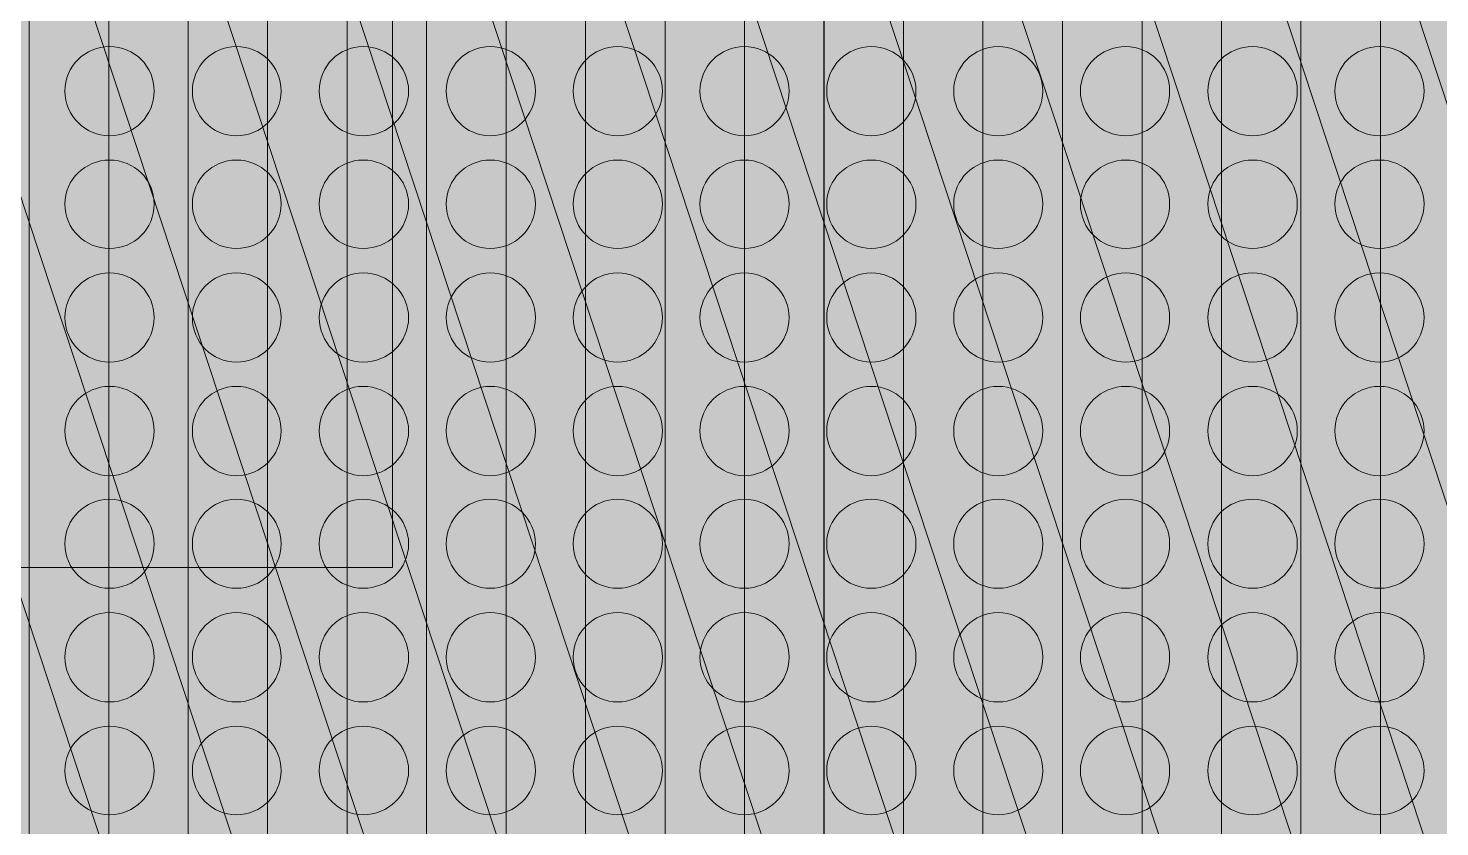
# Model space of a CAD drawing. Header units: inches. Extents: x 243 to 900, y -519 to -86.
# Drawn here: x 545.41 to 572.91, y -285.94 to -270.37 of the extents above; entities that cross this region are included whole.
import ezdxf

# ---------------------------------------------------------------- set-up
doc = ezdxf.new("R2010")
doc.units = ezdxf.units.IN
doc.header["$MEASUREMENT"] = 0
doc.layers.add('Layer 1', color=7, linetype='Continuous')

# ---------------------------------------------------------------- blocks, each defined once
blk = doc.blocks.new('block 3')
at = {"layer": 'Layer 1', "lineweight": 0}
blk.add_open_spline([(898.138, -484.267), (898.138, -494.991), (889.368, -503.763), (878.645, -503.763), (878.645, -503.763), (266.12, -503.763), (266.12, -503.763), (255.397, -503.763), (246.624, -494.991), (246.624, -484.267), (246.624, -484.267), (246.624, -108.507), (246.624, -108.507), (246.624, -97.783), (255.397, -89.011), (266.12, -89.011), (266.12, -89.011), (878.645, -89.011), (878.645, -89.011), (889.368, -89.011), (898.138, -97.783), (898.138, -108.507), (898.138, -108.507), (898.138, -484.267), (898.138, -484.267)], degree=3, knots=[0, 0, 0, 0, 1, 1, 1, 2, 2, 2, 3, 3, 3, 4, 4, 4, 5, 5, 5, 6, 6, 6, 7, 7, 7, 8, 8, 8, 8], dxfattribs=at)
blk = doc.blocks.new('block 2')
at = {"layer": 'Layer 1'}
blk.add_blockref('block 3', (0, 0), dxfattribs=at)
blk = doc.blocks.new('block 65')
at = {"layer": 'Layer 1', "lineweight": 0}
for points in [[(547.862, -271.601), (547.862, -272.075), (547.479, -272.472), (546.989, -272.472), (546.519, -272.472), (546.12, -272.075), (546.12, -271.601), (546.12, -271.113), (546.519, -270.732), (546.989, -270.732), (547.479, -270.732), (547.862, -271.113), (547.862, -271.601)], [(550.334, -271.601), (550.334, -272.075), (549.953, -272.472), (549.461, -272.472), (548.991, -272.472), (548.607, -272.075), (548.607, -271.601), (548.607, -271.113), (548.991, -270.732), (549.461, -270.732), (549.953, -270.732), (550.334, -271.113), (550.334, -271.601)], [(552.819, -271.601), (552.819, -272.075), (552.422, -272.472), (551.933, -272.472), (551.463, -272.472), (551.079, -272.075), (551.079, -271.601), (551.079, -271.113), (551.463, -270.732), (551.933, -270.732), (552.422, -270.732), (552.819, -271.113), (552.819, -271.601)], [(555.291, -271.601), (555.291, -272.075), (554.894, -272.472), (554.411, -272.472), (553.932, -272.472), (553.554, -272.075), (553.554, -271.601), (553.554, -271.113), (553.932, -270.732), (554.411, -270.732), (554.894, -270.732), (555.291, -271.113), (555.291, -271.601)], [(557.766, -271.601), (557.766, -272.075), (557.369, -272.472), (556.893, -272.472), (556.423, -272.472), (556.026, -272.075), (556.026, -271.601), (556.026, -271.113), (556.423, -270.732), (556.893, -270.732), (557.369, -270.732), (557.766, -271.113), (557.766, -271.601)], [(560.235, -271.601), (560.235, -272.075), (559.841, -272.472), (559.365, -272.472), (558.892, -272.472), (558.498, -272.075), (558.498, -271.601), (558.498, -271.113), (558.892, -270.732), (559.365, -270.732), (559.841, -270.732), (560.235, -271.113), (560.235, -271.601)], [(562.707, -271.601), (562.707, -272.075), (562.311, -272.472), (561.837, -272.472), (561.364, -272.472), (560.967, -272.075), (560.967, -271.601), (560.967, -271.113), (561.364, -270.732), (561.837, -270.732), (562.311, -270.732), (562.707, -271.113), (562.707, -271.601)], [(565.179, -271.601), (565.179, -272.075), (564.785, -272.472), (564.309, -272.472), (563.836, -272.472), (563.442, -272.075), (563.442, -271.601), (563.442, -271.113), (563.836, -270.732), (564.309, -270.732), (564.785, -270.732), (565.179, -271.113), (565.179, -271.601)], [(567.651, -271.601), (567.651, -272.075), (567.27, -272.472), (566.797, -272.472), (566.311, -272.472), (565.912, -272.075), (565.912, -271.601), (565.912, -271.113), (566.311, -270.732), (566.797, -270.732), (567.27, -270.732), (567.651, -271.113), (567.651, -271.601)], [(570.139, -271.601), (570.139, -272.075), (569.74, -272.472), (569.269, -272.472), (568.777, -272.472), (568.397, -272.075), (568.397, -271.601), (568.397, -271.113), (568.777, -270.732), (569.269, -270.732), (569.74, -270.732), (570.139, -271.113), (570.139, -271.601)], [(572.608, -271.601), (572.608, -272.075), (572.214, -272.472), (571.741, -272.472), (571.255, -272.472), (570.871, -272.075), (570.871, -271.601), (570.871, -271.113), (571.255, -270.732), (571.741, -270.732), (572.214, -270.732), (572.608, -271.113), (572.608, -271.601)]]:
    blk.add_open_spline(points, degree=3, knots=[0, 0, 0, 0, 1, 1, 1, 2, 2, 2, 3, 3, 3, 4, 4, 4, 4], dxfattribs=at)
blk = doc.blocks.new('block 66')
at = {"layer": 'Layer 1', "lineweight": 0}
for points in [[(547.862, -273.798), (547.862, -274.287), (547.479, -274.668), (546.989, -274.668), (546.519, -274.668), (546.12, -274.287), (546.12, -273.798), (546.12, -273.325), (546.519, -272.944), (546.989, -272.944), (547.479, -272.944), (547.862, -273.325), (547.862, -273.798)], [(550.334, -273.798), (550.334, -274.287), (549.953, -274.668), (549.461, -274.668), (548.991, -274.668), (548.607, -274.287), (548.607, -273.798), (548.607, -273.325), (548.991, -272.944), (549.461, -272.944), (549.953, -272.944), (550.334, -273.325), (550.334, -273.798)], [(552.819, -273.798), (552.819, -274.287), (552.422, -274.668), (551.933, -274.668), (551.463, -274.668), (551.079, -274.287), (551.079, -273.798), (551.079, -273.325), (551.463, -272.944), (551.933, -272.944), (552.422, -272.944), (552.819, -273.325), (552.819, -273.798)], [(555.291, -273.798), (555.291, -274.287), (554.894, -274.668), (554.411, -274.668), (553.932, -274.668), (553.554, -274.287), (553.554, -273.798), (553.554, -273.325), (553.932, -272.944), (554.411, -272.944), (554.894, -272.944), (555.291, -273.325), (555.291, -273.798)], [(557.766, -273.798), (557.766, -274.287), (557.369, -274.668), (556.893, -274.668), (556.423, -274.668), (556.026, -274.287), (556.026, -273.798), (556.026, -273.325), (556.423, -272.944), (556.893, -272.944), (557.369, -272.944), (557.766, -273.325), (557.766, -273.798)], [(560.235, -273.798), (560.235, -274.287), (559.841, -274.668), (559.365, -274.668), (558.892, -274.668), (558.498, -274.287), (558.498, -273.798), (558.498, -273.325), (558.892, -272.944), (559.365, -272.944), (559.841, -272.944), (560.235, -273.325), (560.235, -273.798)], [(562.707, -273.798), (562.707, -274.287), (562.311, -274.668), (561.837, -274.668), (561.364, -274.668), (560.967, -274.287), (560.967, -273.798), (560.967, -273.325), (561.364, -272.944), (561.837, -272.944), (562.311, -272.944), (562.707, -273.325), (562.707, -273.798)], [(565.179, -273.798), (565.179, -274.287), (564.785, -274.668), (564.309, -274.668), (563.836, -274.668), (563.442, -274.287), (563.442, -273.798), (563.442, -273.325), (563.836, -272.944), (564.309, -272.944), (564.785, -272.944), (565.179, -273.325), (565.179, -273.798)], [(567.651, -273.798), (567.651, -274.287), (567.27, -274.668), (566.797, -274.668), (566.311, -274.668), (565.912, -274.287), (565.912, -273.798), (565.912, -273.325), (566.311, -272.944), (566.797, -272.944), (567.27, -272.944), (567.651, -273.325), (567.651, -273.798)], [(570.139, -273.798), (570.139, -274.287), (569.74, -274.668), (569.269, -274.668), (568.777, -274.668), (568.397, -274.287), (568.397, -273.798), (568.397, -273.325), (568.777, -272.944), (569.269, -272.944), (569.74, -272.944), (570.139, -273.325), (570.139, -273.798)], [(572.608, -273.798), (572.608, -274.287), (572.214, -274.668), (571.741, -274.668), (571.255, -274.668), (570.871, -274.287), (570.871, -273.798), (570.871, -273.325), (571.255, -272.944), (571.741, -272.944), (572.214, -272.944), (572.608, -273.325), (572.608, -273.798)]]:
    blk.add_open_spline(points, degree=3, knots=[0, 0, 0, 0, 1, 1, 1, 2, 2, 2, 3, 3, 3, 4, 4, 4, 4], dxfattribs=at)
blk = doc.blocks.new('block 67')
at = {"layer": 'Layer 1', "lineweight": 0}
for points in [[(547.862, -276.013), (547.862, -276.498), (547.479, -276.882), (546.989, -276.882), (546.519, -276.882), (546.12, -276.498), (546.12, -276.013), (546.12, -275.539), (546.519, -275.142), (546.989, -275.142), (547.479, -275.142), (547.862, -275.539), (547.862, -276.013)], [(550.334, -276.013), (550.334, -276.498), (549.953, -276.882), (549.461, -276.882), (548.991, -276.882), (548.607, -276.498), (548.607, -276.013), (548.607, -275.539), (548.991, -275.142), (549.461, -275.142), (549.953, -275.142), (550.334, -275.539), (550.334, -276.013)], [(552.819, -276.013), (552.819, -276.498), (552.422, -276.882), (551.933, -276.882), (551.463, -276.882), (551.079, -276.498), (551.079, -276.013), (551.079, -275.539), (551.463, -275.142), (551.933, -275.142), (552.422, -275.142), (552.819, -275.539), (552.819, -276.013)], [(555.291, -276.013), (555.291, -276.498), (554.894, -276.882), (554.411, -276.882), (553.932, -276.882), (553.554, -276.498), (553.554, -276.013), (553.554, -275.539), (553.932, -275.142), (554.411, -275.142), (554.894, -275.142), (555.291, -275.539), (555.291, -276.013)], [(557.766, -276.013), (557.766, -276.498), (557.369, -276.882), (556.893, -276.882), (556.423, -276.882), (556.026, -276.498), (556.026, -276.013), (556.026, -275.539), (556.423, -275.142), (556.893, -275.142), (557.369, -275.142), (557.766, -275.539), (557.766, -276.013)], [(560.235, -276.013), (560.235, -276.498), (559.841, -276.882), (559.365, -276.882), (558.892, -276.882), (558.498, -276.498), (558.498, -276.013), (558.498, -275.539), (558.892, -275.142), (559.365, -275.142), (559.841, -275.142), (560.235, -275.539), (560.235, -276.013)], [(562.707, -276.013), (562.707, -276.498), (562.311, -276.882), (561.837, -276.882), (561.364, -276.882), (560.967, -276.498), (560.967, -276.013), (560.967, -275.539), (561.364, -275.142), (561.837, -275.142), (562.311, -275.142), (562.707, -275.539), (562.707, -276.013)], [(565.179, -276.013), (565.179, -276.498), (564.785, -276.882), (564.309, -276.882), (563.836, -276.882), (563.442, -276.498), (563.442, -276.013), (563.442, -275.539), (563.836, -275.142), (564.309, -275.142), (564.785, -275.142), (565.179, -275.539), (565.179, -276.013)], [(567.651, -276.013), (567.651, -276.498), (567.27, -276.882), (566.797, -276.882), (566.311, -276.882), (565.912, -276.498), (565.912, -276.013), (565.912, -275.539), (566.311, -275.142), (566.797, -275.142), (567.27, -275.142), (567.651, -275.539), (567.651, -276.013)], [(570.139, -276.013), (570.139, -276.498), (569.74, -276.882), (569.269, -276.882), (568.777, -276.882), (568.397, -276.498), (568.397, -276.013), (568.397, -275.539), (568.777, -275.142), (569.269, -275.142), (569.74, -275.142), (570.139, -275.539), (570.139, -276.013)], [(572.608, -276.013), (572.608, -276.498), (572.214, -276.882), (571.741, -276.882), (571.255, -276.882), (570.871, -276.498), (570.871, -276.013), (570.871, -275.539), (571.255, -275.142), (571.741, -275.142), (572.214, -275.142), (572.608, -275.539), (572.608, -276.013)]]:
    blk.add_open_spline(points, degree=3, knots=[0, 0, 0, 0, 1, 1, 1, 2, 2, 2, 3, 3, 3, 4, 4, 4, 4], dxfattribs=at)
blk = doc.blocks.new('block 68')
at = {"layer": 'Layer 1', "lineweight": 0}
for points in [[(547.862, -278.224), (547.862, -278.698), (547.479, -279.095), (546.989, -279.095), (546.519, -279.095), (546.12, -278.698), (546.12, -278.224), (546.12, -277.736), (546.519, -277.355), (546.989, -277.355), (547.479, -277.355), (547.862, -277.736), (547.862, -278.224)], [(550.334, -278.224), (550.334, -278.698), (549.953, -279.095), (549.461, -279.095), (548.991, -279.095), (548.607, -278.698), (548.607, -278.224), (548.607, -277.736), (548.991, -277.355), (549.461, -277.355), (549.953, -277.355), (550.334, -277.736), (550.334, -278.224)], [(552.819, -278.224), (552.819, -278.698), (552.422, -279.095), (551.933, -279.095), (551.463, -279.095), (551.079, -278.698), (551.079, -278.224), (551.079, -277.736), (551.463, -277.355), (551.933, -277.355), (552.422, -277.355), (552.819, -277.736), (552.819, -278.224)], [(555.291, -278.224), (555.291, -278.698), (554.894, -279.095), (554.411, -279.095), (553.932, -279.095), (553.554, -278.698), (553.554, -278.224), (553.554, -277.736), (553.932, -277.355), (554.411, -277.355), (554.894, -277.355), (555.291, -277.736), (555.291, -278.224)], [(557.766, -278.224), (557.766, -278.698), (557.369, -279.095), (556.893, -279.095), (556.423, -279.095), (556.026, -278.698), (556.026, -278.224), (556.026, -277.736), (556.423, -277.355), (556.893, -277.355), (557.369, -277.355), (557.766, -277.736), (557.766, -278.224)], [(560.235, -278.224), (560.235, -278.698), (559.841, -279.095), (559.365, -279.095), (558.892, -279.095), (558.498, -278.698), (558.498, -278.224), (558.498, -277.736), (558.892, -277.355), (559.365, -277.355), (559.841, -277.355), (560.235, -277.736), (560.235, -278.224)], [(562.707, -278.224), (562.707, -278.698), (562.311, -279.095), (561.837, -279.095), (561.364, -279.095), (560.967, -278.698), (560.967, -278.224), (560.967, -277.736), (561.364, -277.355), (561.837, -277.355), (562.311, -277.355), (562.707, -277.736), (562.707, -278.224)], [(565.179, -278.224), (565.179, -278.698), (564.785, -279.095), (564.309, -279.095), (563.836, -279.095), (563.442, -278.698), (563.442, -278.224), (563.442, -277.736), (563.836, -277.355), (564.309, -277.355), (564.785, -277.355), (565.179, -277.736), (565.179, -278.224)], [(567.651, -278.224), (567.651, -278.698), (567.27, -279.095), (566.797, -279.095), (566.311, -279.095), (565.912, -278.698), (565.912, -278.224), (565.912, -277.736), (566.311, -277.355), (566.797, -277.355), (567.27, -277.355), (567.651, -277.736), (567.651, -278.224)], [(570.139, -278.224), (570.139, -278.698), (569.74, -279.095), (569.269, -279.095), (568.777, -279.095), (568.397, -278.698), (568.397, -278.224), (568.397, -277.736), (568.777, -277.355), (569.269, -277.355), (569.74, -277.355), (570.139, -277.736), (570.139, -278.224)], [(572.608, -278.224), (572.608, -278.698), (572.214, -279.095), (571.741, -279.095), (571.255, -279.095), (570.871, -278.698), (570.871, -278.224), (570.871, -277.736), (571.255, -277.355), (571.741, -277.355), (572.214, -277.355), (572.608, -277.736), (572.608, -278.224)]]:
    blk.add_open_spline(points, degree=3, knots=[0, 0, 0, 0, 1, 1, 1, 2, 2, 2, 3, 3, 3, 4, 4, 4, 4], dxfattribs=at)
blk = doc.blocks.new('block 69')
at = {"layer": 'Layer 1', "lineweight": 0}
for points in [[(547.862, -280.421), (547.862, -280.91), (547.479, -281.29), (546.989, -281.29), (546.519, -281.29), (546.12, -280.91), (546.12, -280.421), (546.12, -279.948), (546.519, -279.552), (546.989, -279.552), (547.479, -279.552), (547.862, -279.948), (547.862, -280.421)], [(550.334, -280.421), (550.334, -280.91), (549.953, -281.29), (549.461, -281.29), (548.991, -281.29), (548.607, -280.91), (548.607, -280.421), (548.607, -279.948), (548.991, -279.552), (549.461, -279.552), (549.953, -279.552), (550.334, -279.948), (550.334, -280.421)], [(552.819, -280.421), (552.819, -280.91), (552.422, -281.29), (551.933, -281.29), (551.463, -281.29), (551.079, -280.91), (551.079, -280.421), (551.079, -279.948), (551.463, -279.552), (551.933, -279.552), (552.422, -279.552), (552.819, -279.948), (552.819, -280.421)], [(555.291, -280.421), (555.291, -280.91), (554.894, -281.29), (554.411, -281.29), (553.932, -281.29), (553.554, -280.91), (553.554, -280.421), (553.554, -279.948), (553.932, -279.552), (554.411, -279.552), (554.894, -279.552), (555.291, -279.948), (555.291, -280.421)], [(557.766, -280.421), (557.766, -280.91), (557.369, -281.29), (556.893, -281.29), (556.423, -281.29), (556.026, -280.91), (556.026, -280.421), (556.026, -279.948), (556.423, -279.552), (556.893, -279.552), (557.369, -279.552), (557.766, -279.948), (557.766, -280.421)], [(560.235, -280.421), (560.235, -280.91), (559.841, -281.29), (559.365, -281.29), (558.892, -281.29), (558.498, -280.91), (558.498, -280.421), (558.498, -279.948), (558.892, -279.552), (559.365, -279.552), (559.841, -279.552), (560.235, -279.948), (560.235, -280.421)], [(562.707, -280.421), (562.707, -280.91), (562.311, -281.29), (561.837, -281.29), (561.364, -281.29), (560.967, -280.91), (560.967, -280.421), (560.967, -279.948), (561.364, -279.552), (561.837, -279.552), (562.311, -279.552), (562.707, -279.948), (562.707, -280.421)], [(565.179, -280.421), (565.179, -280.91), (564.785, -281.29), (564.309, -281.29), (563.836, -281.29), (563.442, -280.91), (563.442, -280.421), (563.442, -279.948), (563.836, -279.552), (564.309, -279.552), (564.785, -279.552), (565.179, -279.948), (565.179, -280.421)], [(567.651, -280.421), (567.651, -280.91), (567.27, -281.29), (566.797, -281.29), (566.311, -281.29), (565.912, -280.91), (565.912, -280.421), (565.912, -279.948), (566.311, -279.552), (566.797, -279.552), (567.27, -279.552), (567.651, -279.948), (567.651, -280.421)], [(570.139, -280.421), (570.139, -280.91), (569.74, -281.29), (569.269, -281.29), (568.777, -281.29), (568.397, -280.91), (568.397, -280.421), (568.397, -279.948), (568.777, -279.552), (569.269, -279.552), (569.74, -279.552), (570.139, -279.948), (570.139, -280.421)], [(572.608, -280.421), (572.608, -280.91), (572.214, -281.29), (571.741, -281.29), (571.255, -281.29), (570.871, -280.91), (570.871, -280.421), (570.871, -279.948), (571.255, -279.552), (571.741, -279.552), (572.214, -279.552), (572.608, -279.948), (572.608, -280.421)]]:
    blk.add_open_spline(points, degree=3, knots=[0, 0, 0, 0, 1, 1, 1, 2, 2, 2, 3, 3, 3, 4, 4, 4, 4], dxfattribs=at)
blk = doc.blocks.new('block 70')
at = {"layer": 'Layer 1', "lineweight": 0}
for points in [[(547.862, -282.635), (547.862, -283.107), (547.479, -283.505), (546.989, -283.505), (546.519, -283.505), (546.12, -283.107), (546.12, -282.635), (546.12, -282.146), (546.519, -281.765), (546.989, -281.765), (547.479, -281.765), (547.862, -282.146), (547.862, -282.635)], [(550.334, -282.635), (550.334, -283.107), (549.953, -283.505), (549.461, -283.505), (548.991, -283.505), (548.607, -283.107), (548.607, -282.635), (548.607, -282.146), (548.991, -281.765), (549.461, -281.765), (549.953, -281.765), (550.334, -282.146), (550.334, -282.635)], [(552.819, -282.635), (552.819, -283.107), (552.422, -283.505), (551.933, -283.505), (551.463, -283.505), (551.079, -283.107), (551.079, -282.635), (551.079, -282.146), (551.463, -281.765), (551.933, -281.765), (552.422, -281.765), (552.819, -282.146), (552.819, -282.635)], [(555.291, -282.635), (555.291, -283.107), (554.894, -283.505), (554.411, -283.505), (553.932, -283.505), (553.554, -283.107), (553.554, -282.635), (553.554, -282.146), (553.932, -281.765), (554.411, -281.765), (554.894, -281.765), (555.291, -282.146), (555.291, -282.635)], [(557.766, -282.635), (557.766, -283.107), (557.369, -283.505), (556.893, -283.505), (556.423, -283.505), (556.026, -283.107), (556.026, -282.635), (556.026, -282.146), (556.423, -281.765), (556.893, -281.765), (557.369, -281.765), (557.766, -282.146), (557.766, -282.635)], [(560.235, -282.635), (560.235, -283.107), (559.841, -283.505), (559.365, -283.505), (558.892, -283.505), (558.498, -283.107), (558.498, -282.635), (558.498, -282.146), (558.892, -281.765), (559.365, -281.765), (559.841, -281.765), (560.235, -282.146), (560.235, -282.635)], [(562.707, -282.635), (562.707, -283.107), (562.311, -283.505), (561.837, -283.505), (561.364, -283.505), (560.967, -283.107), (560.967, -282.635), (560.967, -282.146), (561.364, -281.765), (561.837, -281.765), (562.311, -281.765), (562.707, -282.146), (562.707, -282.635)], [(565.179, -282.635), (565.179, -283.107), (564.785, -283.505), (564.309, -283.505), (563.836, -283.505), (563.442, -283.107), (563.442, -282.635), (563.442, -282.146), (563.836, -281.765), (564.309, -281.765), (564.785, -281.765), (565.179, -282.146), (565.179, -282.635)], [(567.651, -282.635), (567.651, -283.107), (567.27, -283.505), (566.797, -283.505), (566.311, -283.505), (565.912, -283.107), (565.912, -282.635), (565.912, -282.146), (566.311, -281.765), (566.797, -281.765), (567.27, -281.765), (567.651, -282.146), (567.651, -282.635)], [(570.139, -282.635), (570.139, -283.107), (569.74, -283.505), (569.269, -283.505), (568.777, -283.505), (568.397, -283.107), (568.397, -282.635), (568.397, -282.146), (568.777, -281.765), (569.269, -281.765), (569.74, -281.765), (570.139, -282.146), (570.139, -282.635)], [(572.608, -282.635), (572.608, -283.107), (572.214, -283.505), (571.741, -283.505), (571.255, -283.505), (570.871, -283.107), (570.871, -282.635), (570.871, -282.146), (571.255, -281.765), (571.741, -281.765), (572.214, -281.765), (572.608, -282.146), (572.608, -282.635)]]:
    blk.add_open_spline(points, degree=3, knots=[0, 0, 0, 0, 1, 1, 1, 2, 2, 2, 3, 3, 3, 4, 4, 4, 4], dxfattribs=at)
blk = doc.blocks.new('block 71')
at = {"layer": 'Layer 1', "lineweight": 0}
for points in [[(547.862, -284.846), (547.862, -285.32), (547.479, -285.702), (546.989, -285.702), (546.519, -285.702), (546.12, -285.32), (546.12, -284.846), (546.12, -284.359), (546.519, -283.977), (546.989, -283.977), (547.479, -283.977), (547.862, -284.359), (547.862, -284.846)], [(550.334, -284.846), (550.334, -285.32), (549.953, -285.702), (549.461, -285.702), (548.991, -285.702), (548.607, -285.32), (548.607, -284.846), (548.607, -284.359), (548.991, -283.977), (549.461, -283.977), (549.953, -283.977), (550.334, -284.359), (550.334, -284.846)], [(552.819, -284.846), (552.819, -285.32), (552.422, -285.702), (551.933, -285.702), (551.463, -285.702), (551.079, -285.32), (551.079, -284.846), (551.079, -284.359), (551.463, -283.977), (551.933, -283.977), (552.422, -283.977), (552.819, -284.359), (552.819, -284.846)], [(555.291, -284.846), (555.291, -285.32), (554.894, -285.702), (554.411, -285.702), (553.932, -285.702), (553.554, -285.32), (553.554, -284.846), (553.554, -284.359), (553.932, -283.977), (554.411, -283.977), (554.894, -283.977), (555.291, -284.359), (555.291, -284.846)], [(557.766, -284.846), (557.766, -285.32), (557.369, -285.702), (556.893, -285.702), (556.423, -285.702), (556.026, -285.32), (556.026, -284.846), (556.026, -284.359), (556.423, -283.977), (556.893, -283.977), (557.369, -283.977), (557.766, -284.359), (557.766, -284.846)], [(560.235, -284.846), (560.235, -285.32), (559.841, -285.702), (559.365, -285.702), (558.892, -285.702), (558.498, -285.32), (558.498, -284.846), (558.498, -284.359), (558.892, -283.977), (559.365, -283.977), (559.841, -283.977), (560.235, -284.359), (560.235, -284.846)], [(562.707, -284.846), (562.707, -285.32), (562.311, -285.702), (561.837, -285.702), (561.364, -285.702), (560.967, -285.32), (560.967, -284.846), (560.967, -284.359), (561.364, -283.977), (561.837, -283.977), (562.311, -283.977), (562.707, -284.359), (562.707, -284.846)], [(565.179, -284.846), (565.179, -285.32), (564.785, -285.702), (564.309, -285.702), (563.836, -285.702), (563.442, -285.32), (563.442, -284.846), (563.442, -284.359), (563.836, -283.977), (564.309, -283.977), (564.785, -283.977), (565.179, -284.359), (565.179, -284.846)], [(567.651, -284.846), (567.651, -285.32), (567.27, -285.702), (566.797, -285.702), (566.311, -285.702), (565.912, -285.32), (565.912, -284.846), (565.912, -284.359), (566.311, -283.977), (566.797, -283.977), (567.27, -283.977), (567.651, -284.359), (567.651, -284.846)], [(570.139, -284.846), (570.139, -285.32), (569.74, -285.702), (569.269, -285.702), (568.777, -285.702), (568.397, -285.32), (568.397, -284.846), (568.397, -284.359), (568.777, -283.977), (569.269, -283.977), (569.74, -283.977), (570.139, -284.359), (570.139, -284.846)], [(572.608, -284.846), (572.608, -285.32), (572.214, -285.702), (571.741, -285.702), (571.255, -285.702), (570.871, -285.32), (570.871, -284.846), (570.871, -284.359), (571.255, -283.977), (571.741, -283.977), (572.214, -283.977), (572.608, -284.359), (572.608, -284.846)]]:
    blk.add_open_spline(points, degree=3, knots=[0, 0, 0, 0, 1, 1, 1, 2, 2, 2, 3, 3, 3, 4, 4, 4, 4], dxfattribs=at)
blk = doc.blocks.new('block 5')
at = {"layer": 'Layer 1'}
for name in ['block 65', 'block 66', 'block 67', 'block 68', 'block 69', 'block 70', 'block 71']:
    blk.add_blockref(name, (0, 0), dxfattribs=at)
blk = doc.blocks.new('block 4')
at = {"layer": 'Layer 1'}
blk.add_blockref('block 5', (0, 0), dxfattribs=at)
blk = doc.blocks.new('block 286')
at = {"layer": 'Layer 1', "true_color": 0x187fc2}
h = blk.add_hatch(color=152, dxfattribs=at)
h.dxf.hatch_style = 2
h.paths.add_polyline_path([(552.943, -312.554), (504.92, -167.129), (507.501, -167.129), (555.524, -312.554)])
at = {"layer": 'Layer 1', "true_color": 0x177dc1}
h = blk.add_hatch(color=152, dxfattribs=at)
h.dxf.hatch_style = 2
h.paths.add_polyline_path([(555.524, -312.554), (507.501, -167.129), (510.081, -167.129), (558.104, -312.554)])
at = {"layer": 'Layer 1', "true_color": 0x127cc0}
h = blk.add_hatch(color=152, dxfattribs=at)
h.dxf.hatch_style = 2
h.paths.add_polyline_path([(558.104, -312.554), (510.081, -167.129), (512.662, -167.129), (560.687, -312.554)])
at = {"layer": 'Layer 1', "true_color": 0x167bbf}
h = blk.add_hatch(color=152, dxfattribs=at)
h.dxf.hatch_style = 2
h.paths.add_polyline_path([(560.687, -312.554), (512.662, -167.129), (515.245, -167.129), (563.268, -312.554)])
at = {"layer": 'Layer 1', "true_color": 0x157abf}
h = blk.add_hatch(color=152, dxfattribs=at)
h.dxf.hatch_style = 2
h.paths.add_polyline_path([(563.268, -312.554), (515.245, -167.129), (517.825, -167.129), (565.848, -312.554)])
at = {"layer": 'Layer 1', "true_color": 0x1479be}
h = blk.add_hatch(color=152, dxfattribs=at)
h.dxf.hatch_style = 2
h.paths.add_polyline_path([(565.848, -312.554), (517.825, -167.129), (520.408, -167.129), (568.431, -312.554)])
at = {"layer": 'Layer 1', "true_color": 0x1279be}
h = blk.add_hatch(color=152, dxfattribs=at)
h.dxf.hatch_style = 2
h.paths.add_polyline_path([(568.431, -312.554), (520.408, -167.129), (522.989, -167.129), (571.011, -312.554)])
at = {"layer": 'Layer 1', "true_color": 0x1479be}
h = blk.add_hatch(color=152, dxfattribs=at)
h.dxf.hatch_style = 2
h.paths.add_polyline_path([(571.011, -312.554), (522.989, -167.129), (525.569, -167.129), (573.592, -312.554)])
at = {"layer": 'Layer 1', "true_color": 0x0b77bd}
h = blk.add_hatch(color=152, dxfattribs=at)
h.dxf.hatch_style = 2
h.paths.add_polyline_path([(573.592, -312.554), (525.569, -167.129), (528.152, -167.129), (576.175, -312.554)])
at = {"layer": 'Layer 1', "true_color": 0x0e75bb}
h = blk.add_hatch(color=152, dxfattribs=at)
h.dxf.hatch_style = 2
h.paths.add_polyline_path([(576.175, -312.554), (528.152, -167.129), (530.732, -167.129), (578.755, -312.554)])
h = blk.add_hatch(color=152, dxfattribs=at)
h.dxf.hatch_style = 2
h.paths.add_polyline_path([(578.755, -312.554), (530.732, -167.129), (533.313, -167.129), (581.336, -312.554)])
at = {"layer": 'Layer 1', "true_color": 0x1075bb}
h = blk.add_hatch(color=152, dxfattribs=at)
h.dxf.hatch_style = 2
h.paths.add_polyline_path([(581.336, -312.554), (533.313, -167.129), (535.896, -167.129), (582.602, -308.571), (582.602, -312.554)])
at = {"layer": 'Layer 1', "true_color": 0x1773b9}
h = blk.add_hatch(color=152, dxfattribs=at)
h.dxf.hatch_style = 2
h.paths.add_polyline_path([(582.602, -308.57), (535.896, -167.129), (538.476, -167.129), (582.602, -300.753)])
at = {"layer": 'Layer 1', "true_color": 0x1272b9}
h = blk.add_hatch(color=152, dxfattribs=at)
h.dxf.hatch_style = 2
h.paths.add_polyline_path([(582.602, -300.753), (538.476, -167.132), (541.057, -167.132), (582.602, -292.937)])
at = {"layer": 'Layer 1', "lineweight": 0}
for points in [[(552.943, -312.554), (504.92, -167.129), (507.501, -167.129), (555.524, -312.554), (552.943, -312.554)], [(555.524, -312.554), (507.501, -167.129), (510.081, -167.129), (558.104, -312.554), (555.524, -312.554)], [(558.104, -312.554), (510.081, -167.129), (512.662, -167.129), (560.687, -312.554), (558.104, -312.554)], [(560.687, -312.554), (512.662, -167.129), (515.245, -167.129), (563.268, -312.554), (560.687, -312.554)], [(563.268, -312.554), (515.245, -167.129), (517.825, -167.129), (565.848, -312.554), (563.268, -312.554)], [(565.848, -312.554), (517.825, -167.129), (520.408, -167.129), (568.431, -312.554), (565.848, -312.554)], [(568.431, -312.554), (520.408, -167.129), (522.989, -167.129), (571.011, -312.554), (568.431, -312.554)], [(571.011, -312.554), (522.989, -167.129), (525.569, -167.129), (573.592, -312.554), (571.011, -312.554)], [(573.592, -312.554), (525.569, -167.129), (528.152, -167.129), (576.175, -312.554), (573.592, -312.554)], [(576.175, -312.554), (528.152, -167.129), (530.732, -167.129), (578.755, -312.554), (576.175, -312.554)], [(578.755, -312.554), (530.732, -167.129), (533.313, -167.129), (581.336, -312.554), (578.755, -312.554)], [(581.336, -312.554), (533.313, -167.129), (535.896, -167.129), (582.602, -308.571), (582.602, -312.554), (581.336, -312.554)], [(582.602, -308.57), (535.896, -167.129), (538.476, -167.129), (582.602, -300.753), (582.602, -308.57)], [(582.602, -300.753), (538.476, -167.132), (541.057, -167.132), (582.602, -292.937), (582.602, -300.753)]]:
    blk.add_lwpolyline(points, dxfattribs=at)
blk.add_open_spline([(481.091, -199.266), (481.091, -199.266), (582.602, -199.266), (582.602, -199.266), (582.602, -199.266), (582.602, -167.129), (582.602, -167.129), (582.602, -167.129), (476.726, -167.129), (476.726, -167.129), (455.041, -167.129), (437.462, -184.708), (437.462, -206.393), (437.462, -206.393), (437.462, -215.646), (437.462, -215.646), (437.462, -224.775), (440.587, -233.174), (445.814, -239.84), (440.587, -246.511), (437.462, -254.905), (437.462, -264.037), (437.462, -264.037), (437.462, -273.289), (437.462, -273.289), (437.462, -294.974), (455.041, -312.553), (476.726, -312.553), (476.726, -312.553), (552.507, -312.553), (552.507, -312.553), (552.507, -312.553), (557.61, -312.553), (557.61, -312.553), (557.61, -312.553), (582.602, -312.553), (582.602, -312.553), (582.602, -312.553), (582.602, -205.692), (582.602, -205.692), (582.602, -205.692), (552.507, -205.692), (552.507, -205.692), (552.507, -205.692), (552.507, -280.885), (552.507, -280.885), (552.507, -280.885), (481.091, -280.885), (481.091, -280.885), (474.328, -280.885), (468.85, -275.403), (468.85, -268.641), (468.85, -261.879), (474.328, -256.399), (481.091, -256.399), (481.091, -256.399), (544.345, -256.399), (544.345, -256.399), (544.345, -256.399), (544.345, -223.751), (544.345, -223.751), (544.345, -223.751), (481.091, -223.751), (481.091, -223.751), (474.328, -223.751), (468.85, -218.27), (468.85, -211.507), (468.85, -204.748), (474.328, -199.266), (481.091, -199.266)], degree=3, knots=[0, 0, 0, 0, 1, 1, 1, 2, 2, 2, 3, 3, 3, 4, 4, 4, 5, 5, 5, 6, 6, 6, 7, 7, 7, 8, 8, 8, 9, 9, 9, 10, 10, 10, 11, 11, 11, 12, 12, 12, 13, 13, 13, 14, 14, 14, 15, 15, 15, 16, 16, 16, 17, 17, 17, 18, 18, 18, 19, 19, 19, 20, 20, 20, 21, 21, 21, 22, 22, 22, 23, 23, 23, 23], dxfattribs=at)
blk = doc.blocks.new('block 285')
at = {"layer": 'Layer 1'}
blk.add_blockref('block 286', (0, 0), dxfattribs=at)
blk = doc.blocks.new('block 284')
at = {"layer": 'Layer 1'}
blk.add_blockref('block 285', (0, 0), dxfattribs=at)
blk = doc.blocks.new('block 288')
at = {"layer": 'Layer 1', "true_color": 0x0e75bb}
h = blk.add_hatch(color=152, dxfattribs=at)
h.dxf.hatch_style = 2
h.paths.add_polyline_path([(545.427, -312.553), (543.878, -312.553), (543.878, -207.908), (545.427, -207.908)])
at = {"layer": 'Layer 1', "true_color": 0x1075bb}
h = blk.add_hatch(color=152, dxfattribs=at)
h.dxf.hatch_style = 2
h.paths.add_polyline_path([(546.976, -312.553), (545.427, -312.553), (545.427, -207.908), (546.976, -207.908)])
at = {"layer": 'Layer 1', "true_color": 0x1773b9}
h = blk.add_hatch(color=152, dxfattribs=at)
h.dxf.hatch_style = 2
h.paths.add_polyline_path([(548.525, -312.553), (546.976, -312.553), (546.976, -207.908), (548.525, -207.908)])
at = {"layer": 'Layer 1', "true_color": 0x1272b9}
h = blk.add_hatch(color=152, dxfattribs=at)
h.dxf.hatch_style = 2
h.paths.add_polyline_path([(550.072, -312.553), (548.523, -312.553), (548.523, -207.908), (550.072, -207.908)])
at = {"layer": 'Layer 1', "true_color": 0x1171b8}
h = blk.add_hatch(color=152, dxfattribs=at)
h.dxf.hatch_style = 2
h.paths.add_polyline_path([(551.621, -312.553), (550.072, -312.553), (550.072, -207.908), (551.621, -207.908)])
at = {"layer": 'Layer 1', "true_color": 0x1470b7}
h = blk.add_hatch(color=152, dxfattribs=at)
h.dxf.hatch_style = 2
h.paths.add_polyline_path([(553.171, -312.553), (551.621, -312.553), (551.621, -207.908), (553.171, -207.908)])
at = {"layer": 'Layer 1', "true_color": 0x136fb7}
h = blk.add_hatch(color=152, dxfattribs=at)
h.dxf.hatch_style = 2
h.paths.add_polyline_path([(554.72, -312.553), (553.171, -312.553), (553.171, -207.908), (554.72, -207.908)])
at = {"layer": 'Layer 1', "true_color": 0x166eb6}
h = blk.add_hatch(color=152, dxfattribs=at)
h.dxf.hatch_style = 2
h.paths.add_polyline_path([(556.269, -312.553), (554.72, -312.553), (554.72, -207.908), (556.269, -207.908)])
at = {"layer": 'Layer 1', "true_color": 0x126db5}
h = blk.add_hatch(color=152, dxfattribs=at)
h.dxf.hatch_style = 2
h.paths.add_polyline_path([(557.819, -312.553), (556.269, -312.553), (556.269, -207.908), (557.819, -207.908)])
at = {"layer": 'Layer 1', "true_color": 0x116cb4}
h = blk.add_hatch(color=152, dxfattribs=at)
h.dxf.hatch_style = 2
h.paths.add_polyline_path([(559.368, -312.553), (557.819, -312.553), (557.819, -207.908), (559.368, -207.908)])
at = {"layer": 'Layer 1', "true_color": 0x106bb4}
h = blk.add_hatch(color=152, dxfattribs=at)
h.dxf.hatch_style = 2
h.paths.add_polyline_path([(560.92, -312.553), (559.368, -312.553), (559.368, -207.908), (560.92, -207.908)])
at = {"layer": 'Layer 1', "true_color": 0x136ab3}
h = blk.add_hatch(color=152, dxfattribs=at)
h.dxf.hatch_style = 2
h.paths.add_polyline_path([(562.464, -312.553), (560.914, -312.553), (560.914, -207.908), (562.464, -207.908)])
h = blk.add_hatch(color=152, dxfattribs=at)
h.dxf.hatch_style = 2
h.paths.add_polyline_path([(564.013, -312.553), (562.464, -312.553), (562.464, -207.908), (564.013, -207.908)])
at = {"layer": 'Layer 1', "true_color": 0x1169b0}
h = blk.add_hatch(color=144, dxfattribs=at)
h.dxf.hatch_style = 2
h.paths.add_polyline_path([(565.562, -312.553), (564.013, -312.553), (564.013, -207.908), (565.562, -207.908)])
at = {"layer": 'Layer 1', "true_color": 0x0e68b2}
h = blk.add_hatch(color=152, dxfattribs=at)
h.dxf.hatch_style = 2
h.paths.add_polyline_path([(567.114, -312.553), (565.562, -312.553), (565.562, -207.908), (567.114, -207.908)])
at = {"layer": 'Layer 1', "true_color": 0x1066b0}
h = blk.add_hatch(color=144, dxfattribs=at)
h.dxf.hatch_style = 2
h.paths.add_polyline_path([(568.661, -312.553), (567.114, -312.553), (567.114, -207.908), (568.661, -207.908)])
at = {"layer": 'Layer 1', "true_color": 0x1365af}
h = blk.add_hatch(color=144, dxfattribs=at)
h.dxf.hatch_style = 2
h.paths.add_polyline_path([(570.21, -312.553), (568.661, -312.553), (568.661, -207.908), (570.21, -207.908)])
at = {"layer": 'Layer 1', "true_color": 0x0a65af}
h = blk.add_hatch(color=144, dxfattribs=at)
h.dxf.hatch_style = 2
h.paths.add_polyline_path([(571.76, -312.553), (570.21, -312.553), (570.21, -207.908), (571.76, -207.908)])
at = {"layer": 'Layer 1', "true_color": 0x1063af}
h = blk.add_hatch(color=144, dxfattribs=at)
h.dxf.hatch_style = 2
h.paths.add_polyline_path([(573.309, -312.553), (571.76, -312.553), (571.76, -207.908), (573.309, -207.908)])
at = {"layer": 'Layer 1', "lineweight": 0}
for points in [[(545.427, -312.553), (543.878, -312.553), (543.878, -207.908), (545.427, -207.908), (545.427, -312.553)], [(546.976, -312.553), (545.427, -312.553), (545.427, -207.908), (546.976, -207.908), (546.976, -312.553)], [(548.525, -312.553), (546.976, -312.553), (546.976, -207.908), (548.525, -207.908), (548.525, -312.553)], [(550.072, -312.553), (548.523, -312.553), (548.523, -207.908), (550.072, -207.908), (550.072, -312.553)], [(551.621, -312.553), (550.072, -312.553), (550.072, -207.908), (551.621, -207.908), (551.621, -312.553)], [(553.171, -312.553), (551.621, -312.553), (551.621, -207.908), (553.171, -207.908), (553.171, -312.553)], [(554.72, -312.553), (553.171, -312.553), (553.171, -207.908), (554.72, -207.908), (554.72, -312.553)], [(556.269, -312.553), (554.72, -312.553), (554.72, -207.908), (556.269, -207.908), (556.269, -312.553)], [(557.819, -312.553), (556.269, -312.553), (556.269, -207.908), (557.819, -207.908), (557.819, -312.553)], [(559.368, -312.553), (557.819, -312.553), (557.819, -207.908), (559.368, -207.908), (559.368, -312.553)], [(560.92, -312.553), (559.368, -312.553), (559.368, -207.908), (560.92, -207.908), (560.92, -312.553)], [(562.464, -312.553), (560.914, -312.553), (560.914, -207.908), (562.464, -207.908), (562.464, -312.553)], [(564.013, -312.553), (562.464, -312.553), (562.464, -207.908), (564.013, -207.908), (564.013, -312.553)], [(565.562, -312.553), (564.013, -312.553), (564.013, -207.908), (565.562, -207.908), (565.562, -312.553)], [(567.114, -312.553), (565.562, -312.553), (565.562, -207.908), (567.114, -207.908), (567.114, -312.553)], [(568.661, -312.553), (567.114, -312.553), (567.114, -207.908), (568.661, -207.908), (568.661, -312.553)], [(570.21, -312.553), (568.661, -312.553), (568.661, -207.908), (570.21, -207.908), (570.21, -312.553)], [(571.76, -312.553), (570.21, -312.553), (570.21, -207.908), (571.76, -207.908), (571.76, -312.553)], [(573.309, -312.553), (571.76, -312.553), (571.76, -207.908), (573.309, -207.908), (573.309, -312.553)]]:
    blk.add_lwpolyline(points, dxfattribs=at)
blk.add_open_spline([(552.507, -235.312), (552.507, -235.312), (552.507, -280.885), (552.507, -280.885), (552.507, -280.885), (481.091, -280.885), (481.091, -280.885), (474.328, -280.885), (468.848, -275.403), (468.848, -268.644), (468.848, -265.207), (470.267, -262.107), (472.549, -259.882), (472.499, -259.882), (472.449, -259.882), (472.398, -259.882), (460.667, -259.882), (449.272, -258.458), (438.367, -255.792), (437.796, -258.456), (437.462, -261.207), (437.462, -264.037), (437.462, -264.037), (437.462, -273.289), (437.462, -273.289), (437.462, -294.976), (455.041, -312.553), (476.726, -312.553), (476.726, -312.553), (552.507, -312.553), (552.507, -312.553), (552.507, -312.553), (557.61, -312.553), (557.61, -312.553), (557.61, -312.553), (582.602, -312.553), (582.602, -312.553), (582.602, -312.553), (582.602, -207.908), (582.602, -207.908), (573.938, -218.409), (563.796, -227.647), (552.507, -235.312)], degree=3, knots=[0, 0, 0, 0, 1, 1, 1, 2, 2, 2, 3, 3, 3, 4, 4, 4, 5, 5, 5, 6, 6, 6, 7, 7, 7, 8, 8, 8, 9, 9, 9, 10, 10, 10, 11, 11, 11, 12, 12, 12, 13, 13, 13, 14, 14, 14, 14], dxfattribs=at)
blk = doc.blocks.new('block 283')
at = {"layer": 'Layer 1'}
for name in ['block 284', 'block 288']:
    blk.add_blockref(name, (0, 0), dxfattribs=at)

msp = doc.modelspace()

# ---------------------------------------------------------------- linework, layer by layer
at = {"layer": 'Layer 1', "lineweight": 0}
msp.add_open_spline([(771.889, -89.011), (771.889, -89.011), (266.12, -89.011), (266.12, -89.011), (255.397, -89.011), (246.624, -97.783), (246.624, -108.507), (246.624, -108.507), (246.624, -499.044), (246.624, -499.044), (246.624, -509.767), (255.397, -518.54), (266.12, -518.54), (266.12, -518.54), (371.556, -518.54), (371.556, -518.54), (400.967, -304.591), (562.913, -132.915), (771.889, -89.011)], degree=3, knots=[0, 0, 0, 0, 1, 1, 1, 2, 2, 2, 3, 3, 3, 4, 4, 4, 5, 5, 5, 6, 6, 6, 6], dxfattribs=at)

# ---------------------------------------------------------------- block references
at = {"layer": 'Layer 1'}
for name in ['block 2', 'block 4', 'block 283']:
    msp.add_blockref(name, (0, 0), dxfattribs=at)

doc.saveas('drawing.dxf')
